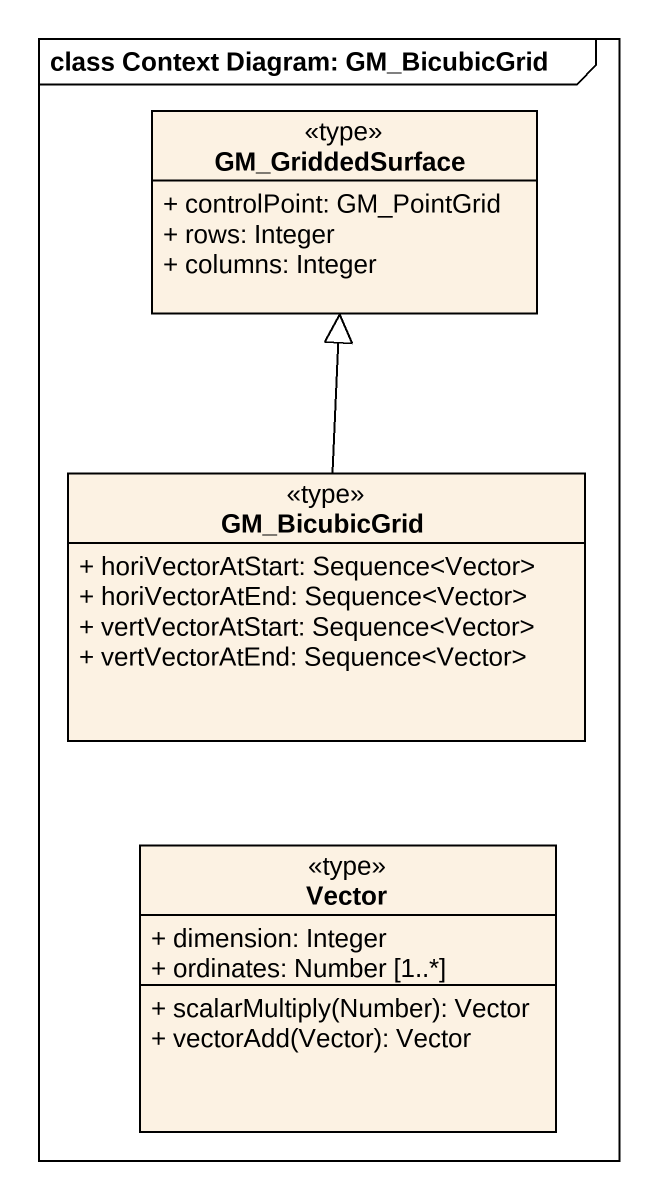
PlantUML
@startuml
mainframe class Context Diagram: GM_BicubicGrid
hide circle
hide empty members
skinparam classAttributeIconSize 0
class GM_GriddedSurface <<type>> {
  + controlPoint: GM_PointGrid
  + rows: Integer
  + columns: Integer
}
class GM_BicubicGrid <<type>> {
  + horiVectorAtStart: Sequence<Vector>
  + horiVectorAtEnd: Sequence<Vector>
  + vertVectorAtStart: Sequence<Vector>
  + vertVectorAtEnd: Sequence<Vector>
}
class Vector <<type>> {
  + dimension: Integer
  + ordinates: Number [1..*]
  + scalarMultiply(Number): Vector
  + vectorAdd(Vector): Vector
}
GM_BicubicGrid -up-|> GM_GriddedSurface
@enduml
